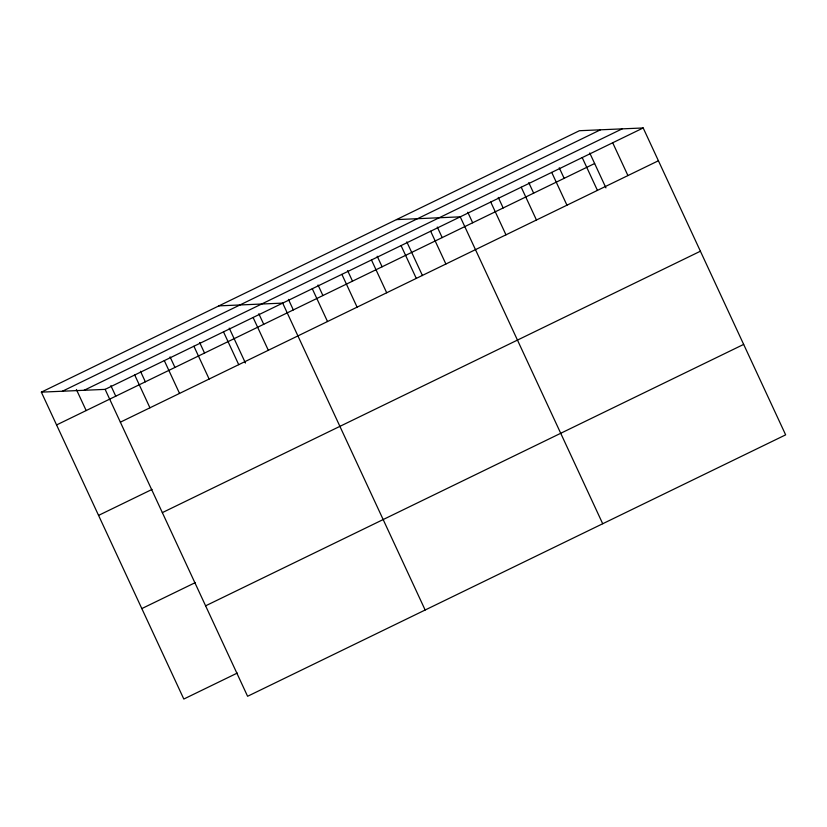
<?xml version="1.0" encoding="UTF-8"?>
<svg xmlns="http://www.w3.org/2000/svg" width="827" height="827" viewBox="0 0 827 827"><rect width="100%" height="100%" fill="white"/><g stroke="black" fill="none" stroke-linecap="round" stroke-linejoin="round"><path stroke-width="1.24" d="M41.35 392.143L579.407 130.718L643.189 127.958L785.65 434.857L247.593 696.282L105.132 389.372L41.35 392.143L183.811 699.042L237.308 673.054M62.397 391.233L600.454 129.808M84.085 390.292L622.142 128.867M105.132 389.372L643.189 127.958M56.577 424.944L594.634 163.519M120.36 422.173L658.416 160.758M98.558 515.397L152.054 489.408M162.34 512.626L700.407 251.212M141.82 608.589L195.317 582.601M205.603 605.829L743.659 344.404M396.474 219.61L460.246 216.839L602.707 523.739M218.907 305.876L282.689 303.106L425.15 610.006M612.704 142.771L627.931 175.572M589.744 152.974L605.943 187.874M582.208 157.585L597.435 190.386M559.248 167.798L564.148 178.332M551.723 172.398L566.95 205.199M528.763 182.612L533.653 193.146M521.227 187.212L536.454 220.013M498.267 197.426L503.167 207.959M490.742 202.026L505.969 234.827M467.782 212.239L472.672 222.783M437.297 227.053L442.187 237.597M430.66 231.219L445.887 264.02M406.801 241.866L422.463 275.598M401.064 245.598L416.291 278.399M377.205 256.246L382.105 266.78M371.468 259.967L386.695 292.768M347.619 270.615L352.509 281.159M341.882 274.347L357.099 307.148M318.023 284.995L322.912 295.539M312.286 288.726L327.513 321.527M288.427 299.374L293.327 309.918M258.83 313.753L263.73 324.298M253.093 317.485L268.32 350.286M229.244 328.133L245.443 363.032M223.507 331.865L238.724 364.666M199.648 342.512L204.538 353.057M193.911 346.244L209.138 379.045M170.052 356.892L174.952 367.436M164.315 360.624L179.542 393.425M140.466 371.271L145.356 381.816M134.718 375.003L149.945 407.804M110.87 385.651L115.759 396.185M76.384 389.486L86.173 410.564"/></g></svg>
